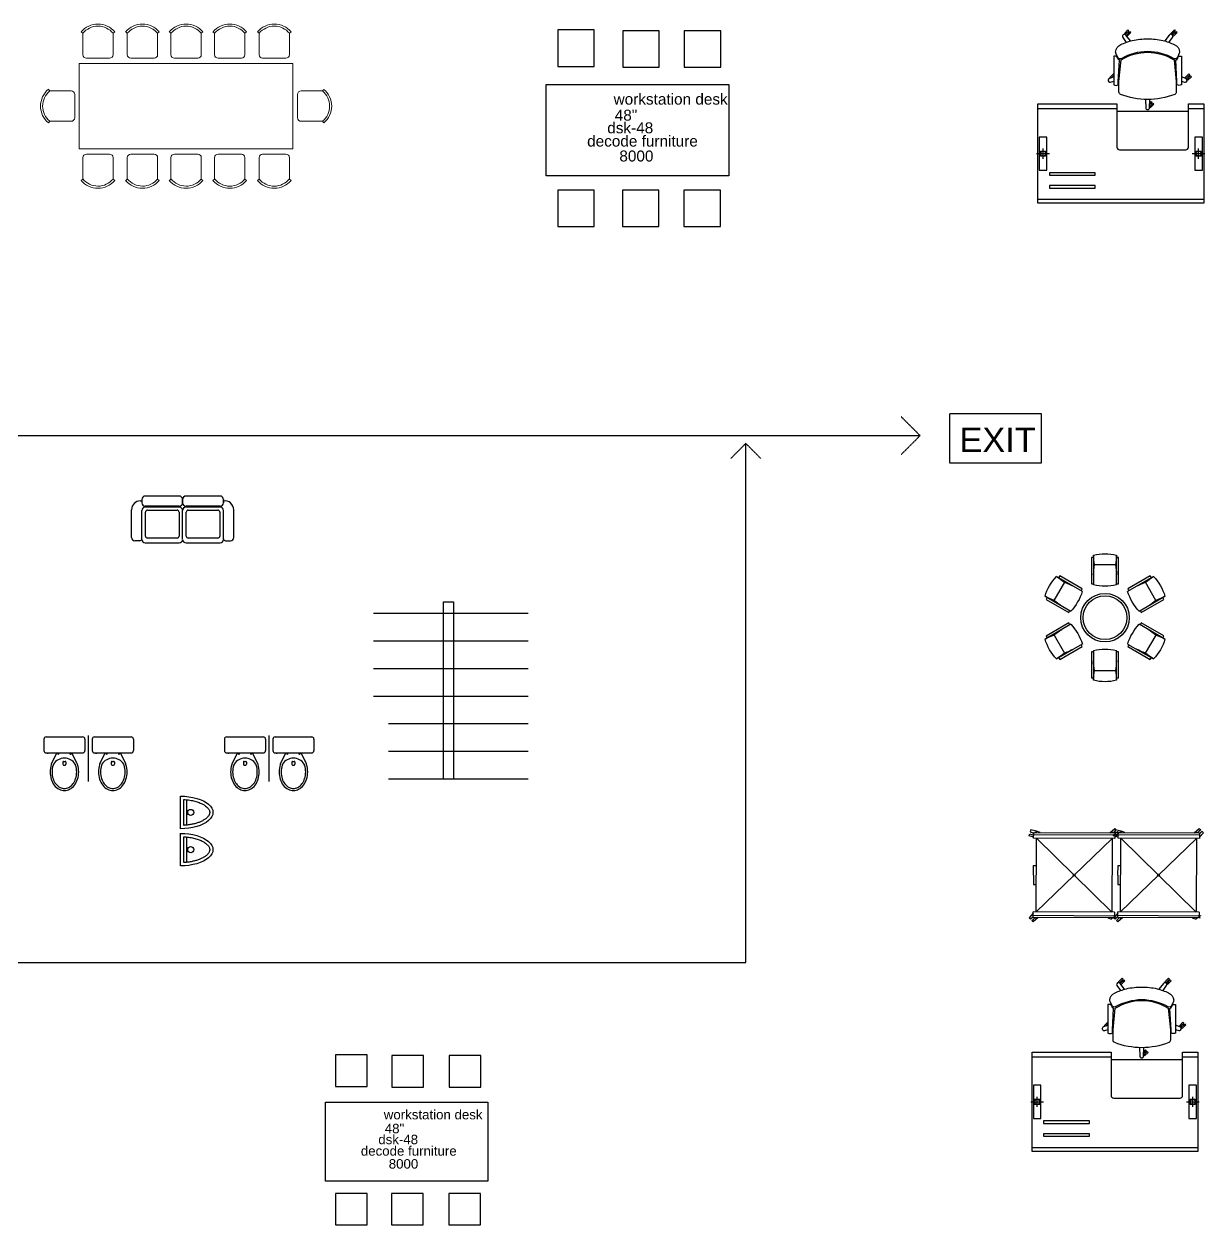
# Model space of a CAD drawing. Header units: millimetres. Extents: x 41298 to 79355, y 54906 to 78555.
# Drawn here: x 57975 to 79355, y 56807 to 78555 of the extents above; entities that cross this region are included whole.
import ezdxf

# ---------------------------------------------------------------- set-up
doc = ezdxf.new("R2010")
doc.units = ezdxf.units.MM
doc.linetypes.add('ACAD_ISO02W100', pattern=[15, 12, -3])
doc.layers.add('exit path', color=3, linetype='ACAD_ISO02W100')
doc.styles.get("Standard").update_dxf_attribs({"font": 'arial.ttf'})

# ---------------------------------------------------------------- blocks, each defined once
blk = doc.blocks.new('sh')
at = {"color": 0, "lineweight": -2, "ltscale": 100}
for p, q in [((-437.8, 210.1), (-434.9, 220.2)), ((-414.2, 202.1), (-437.8, 210.1)), ((-434.9, 220.2), (-424.8, 217.3)), ((-429.2, 240.4), (-432, 230.3)), ((-432, 230.3), (-422, 227.4)), ((-398.4, 233.3), (-429.2, 240.4)), ((-424.8, 217.3), (-415.1, 214.6)), ((-422, 227.4), (-414.1, 225.2)), ((-414.2, 196.7), (-414.1, 226.7)), ((15.8, 194.9), (-414.2, 196.7)), ((-414.1, 226.7), (15.9, 224.9)), ((-414.1, 216.7), (15.9, 214.9)), ((-400.8, -193.4), (-399.2, 196.6)), ((0.8, 195), (-400.8, -193.4)), ((-399.2, 196.6), (-0.8, -195)), ((-378.6, 226.5), (-398.4, 233.3)), ((-10.8, 225), (15.7, 248.2)), ((0.8, 195), (-0.8, -195)), ((15.4, 233.4), (8.1, 226.3)), ((23, 240.7), (15.4, 233.4)), ((22.7, 225.8), (15.4, 218.8)), ((15.7, 248.2), (23, 240.7)), ((15.9, 224.9), (15.8, 194.9)), ((15.8, 202.3), (16, 202.5)), ((16, 202.5), (37.6, 225.6)), ((30.3, 233.1), (22.7, 225.8)), ((37.6, 225.6), (30.3, 233.1)), ((-415, 1.7), (-415.2, -48.3)), ((-415, 1.7), (-414.8, 51.7)), ((-415, 1.7), (-415, 1.7)), ((-415, 1.7), (-415, 1.7)), ((-414.8, 51.7), (-399.8, 51.6)), ((-415.2, -48.3), (-400.2, -48.4)), ((-416, -200.9), (-437.6, -224)), ((-437.6, -224), (-430.3, -231.5)), ((-430.3, -231.5), (-422.7, -224.2)), ((-423, -239.1), (-415.4, -231.8)), ((-415.7, -246.6), (-423, -239.1)), ((-422.7, -224.2), (-415.4, -217.2)), ((-415.9, -223.3), (-415.8, -193.3)), ((14.1, -215.1), (-415.9, -213.3)), ((14.1, -225.1), (-415.9, -223.3)), ((14.2, -195.1), (-415.8, -193.3)), ((-389.2, -223.4), (-415.7, -246.6)), ((-415.4, -231.8), (-408.1, -224.7)), ((-21.4, -224.9), (-1.6, -231.7)), ((14.2, -195.1), (14.1, -225.1)), ((22, -225.8), (14.1, -223.6)), ((24.8, -215.7), (15.1, -213))]:
    blk.add_line(p, q, dxfattribs=at)
blk.add_circle((-200, 0.8), 5, dxfattribs=at)
at = {"color": 0, "linetype": 'Continuous', "lineweight": -2, "ltscale": 0.7}
blk.add_circle((-200, 0.8), 5, dxfattribs=at)
at = {"color": 0, "lineweight": -2, "ltscale": 100}
for centre, start, end in [((-403.2, 216.6), 154.71498, 204.82716), ((-403.2, 216.6), 55.73755, 123.80459), ((4, 215), 55.73755, 123.80459), ((-404, -213.4), 235.73755, 303.80459), ((3.2, -215), 235.73755, 303.80459), ((3.2, -215), 334.71498, 24.82716)]:
    blk.add_arc(centre, 12.1, start, end, dxfattribs=at)
blk = doc.blocks.new('furn055')
at = {"color": 0}
for points in [[(-117428, -56840), (-117382, -56840)], [(-117384, -57377), (-117428, -57377), (-117428, -56840)], [(-117384, -57404), (-117384, -56788)], [(-116915, -56840), (-116868, -56840), (-116868, -57377), (-116913, -57377)], [(-116913, -56788), (-116913, -57404)], [(-117364, -56990), (-116932, -56990)]]:
    blk.add_lwpolyline(points, dxfattribs=at)
for centre, radius, start, end in [((-117148, -57727), 967, 75.9111, 104.0889), ((-116080, -56765), 1304, 181.0501, 189.9778), ((-118217, -56765), 1304, 350.0222, 358.9499), ((-116080, -57216), 1304, 170.0222, 178.9499), ((-118217, -57216), 1304, 1.0501, 9.9778), ((-117148, -56307), 1122, 257.8807, 282.1193)]:
    blk.add_arc(centre, radius, start, end, dxfattribs=at)
blk = doc.blocks.new('furn039')
at = {"color": 0}
blk.add_circle((0, 0), 500, dxfattribs=at)
at = {"color": 0, "ltscale": 0.7}
blk.add_circle((0, 0), 450, dxfattribs=at)
at = {"color": 0, "xscale": -1}
for p, rotation in [((-117148, 58078), 359.9999999999999), ((-108872, -72414), 59.99999999999987), ((-8277, 130493), 299.9999999999999), ((8277, -130493), 119.9999999999999), ((108872, 72414), 239.9999999999999), ((117148, -58078), 180)]:
    blk.add_blockref('furn055', p, dxfattribs=dict(at, rotation=rotation))
blk = doc.blocks.new('furn office 03_dwgmodels.com')
for p, q in [((0, -30), (1300, -30)), ((40, -350), (40, -430)), ((1260, -350), (1260, -430)), ((90, -390), (-10, -390)), ((1310, -390), (1210, -390)), ((0, -740), (120, -740)), ((120, -720), (680, -720)), ((680, -740), (1300, -740)), ((404.6, -778.3), (411.7, -785.4)), ((109.6, -993.3), (116.7, -1000.4)), ((705, -998.6), (706.7, -1000.4)), ((223, -1339), (230, -1346)), ((586.8, -1338.8), (593.9, -1345.9))]:
    blk.add_line(p, q)
for points in [[(0, -780), (0, 0), (1300, 0), (1300, -780), (680, -780), (680, -440, 0.414214), (660, -420), (140, -420, 0.414214), (120, -440), (120, -780)], [(232.4, -1124.4), (215, -955), (215, -873.5, -0.30894), (227.7, -854.9, -0.188301), (652.3, -854.9, -0.30894), (665, -873.5), (665, -955), (647.6, -1124.4, -0.291999)], [(175, -1155), (175, -975), (175, -930, -0.285714), (210, -930), (210, -955), (219.6, -1123.6, 0.220172), (206.8, -1134.4), (197.1, -1155)], [(705, -1155), (705, -975), (705, -930, 0.285714), (670, -930), (670, -955), (660.4, -1123.6, -0.220172), (673.2, -1134.4), (682.9, -1155)], [(191.3, -1177.3), (206.8, -1144.4, -0.398658), (232.4, -1134.4, 0.131636), (440, -1190, 0.131636), (647.6, -1134.4, -0.398658), (673.2, -1144.4), (688.7, -1177.3, -0.121111), (690.6, -1186.7, -0.297131), (649.6, -1245, -0.043299), (560, -1277.7, -0.055781), (440, -1290, -0.055781), (320, -1277.7, -0.043299), (230.4, -1245, -0.297131), (189.4, -1186.7, -0.121111)]]:
    blk.add_lwpolyline(points, format="xyb", close=True)
for points in [[(850, -120), (850, -140), (1210, -140), (1210, -120)], [(10, -260), (10, -520), (70, -520), (70, -260)], [(850, -220), (850, -240), (1210, -240), (1210, -220)], [(1230, -260), (1230, -520), (1290, -520), (1290, -260)], [(60, -370), (60, -410), (20, -410), (20, -370)], [(1280, -370), (1280, -410), (1240, -410), (1240, -370)], [(95.5, -993.3), (102.6, -1000.4), (130.9, -972.1), (123.8, -965)], [(116.7, -1014.5), (109.6, -1007.4), (137.9, -979.1), (145, -986.2)], [(208.8, -1339), (215.9, -1346), (244.2, -1317.8), (237.1, -1310.7)], [(572.7, -1338.8), (579.7, -1345.9), (608, -1317.6), (600.9, -1310.5)], [(230, -1360.2), (223, -1353.1), (251.3, -1324.8), (258.3, -1331.9)], [(593.9, -1360), (586.8, -1353), (615.1, -1324.7), (622.2, -1331.8)]]:
    blk.add_lwpolyline(points, close=True)
for points in [[(424.8, -756), (418.8, -750), (390.5, -778.3)], [(390.5, -778.3), (397.6, -785.4), (424.7, -758.2)], [(411.7, -799.5), (404.6, -792.4), (424.2, -772.8)], [(423.8, -787.5), (411.7, -799.5)], [(705, -1002.1), (722.4, -984.6)], [(706.7, -1014.5), (705, -1012.8)], [(730.5, -981.7), (735, -986.2), (706.7, -1014.5)]]:
    blk.add_lwpolyline(points)
for points in [[(457.2, -815.1), (455, -750, 1), (425, -750), (422.8, -815.1, -0.488714)], [(175, -957.2), (149.8, -949.9, 1), (140.5, -978.5), (175, -991, -0.488714)], [(705, -991), (739.5, -978.5, 1), (730.2, -949.9), (705, -957.2, -0.488714)], [(272.4, -1262.5), (245.7, -1302, 1), (269.9, -1319.6), (305.7, -1273.6, -0.488714)], [(574.3, -1273.6), (610.1, -1319.6, 1), (634.3, -1302), (607.6, -1262.5, -0.488714)]]:
    blk.add_lwpolyline(points, format="xyb")
for centre in [(40, -390), (1260, -390)]:
    blk.add_circle(centre, 20)
blk = doc.blocks.new('A$C29FA7F35')
at = {"lineweight": 9}
for p, q in [((514, 1976), (535, 1959)), ((918, 1959), (938, 1976)), ((1076, 1976), (1097, 1959)), ((1480, 1959), (1501, 1976)), ((1628, 1976), (1648, 1959)), ((2032, 1959), (2052, 1976)), ((2200, 1959), (2179, 1976)), ((2604, 1976), (2583, 1959)), ((2762, 1959), (2742, 1976)), ((3166, 1976), (3145, 1959)), ((535, 1959), (535, 1689)), ((918, 1959), (918, 1689)), ((1097, 1959), (1097, 1689)), ((1480, 1959), (1480, 1689)), ((1648, 1959), (1648, 1689)), ((2032, 1959), (2032, 1689)), ((2200, 1959), (2200, 1689)), ((2583, 1959), (2583, 1689)), ((2762, 1959), (2762, 1689)), ((3145, 1959), (3145, 1689)), ((580, 1644), (873, 1644)), ((1142, 1644), (1435, 1644)), ((1693, 1644), (1987, 1644)), ((2538, 1644), (2245, 1644)), ((3100, 1644), (2807, 1644)), ((117, 1230), (100, 1250)), ((117, 1230), (387, 1230)), ((3563, 1230), (3293, 1230)), ((3563, 1230), (3580, 1250)), ((432, 891), (432, 1185)), ((3248, 891), (3248, 1185)), ((100, 826), (117, 846)), ((117, 846), (387, 846)), ((3563, 846), (3293, 846)), ((3580, 826), (3563, 846)), ((535, 117), (535, 387)), ((580, 432), (873, 432)), ((918, 117), (918, 387)), ((1097, 117), (1097, 387)), ((1142, 432), (1435, 432)), ((1480, 117), (1480, 387)), ((1648, 117), (1648, 387)), ((1693, 432), (1987, 432)), ((2032, 117), (2032, 387)), ((2200, 117), (2200, 387)), ((2538, 432), (2245, 432)), ((2583, 117), (2583, 387)), ((2762, 117), (2762, 387)), ((3100, 432), (2807, 432)), ((3145, 117), (3145, 387)), ((514, 100), (535, 117)), ((918, 117), (938, 100)), ((1076, 100), (1097, 117)), ((1480, 117), (1501, 100)), ((1628, 100), (1648, 117)), ((2032, 117), (2052, 100)), ((2200, 117), (2179, 100)), ((2604, 100), (2583, 117)), ((2762, 117), (2742, 100)), ((3166, 100), (3145, 117))]:
    blk.add_line(p, q, dxfattribs=at)
at = {"lineweight": 13}
for p, q in [((490, 1578), (490, 498)), ((3190, 1578), (490, 1578)), ((3190, 498), (3190, 1578)), ((490, 498), (3190, 498))]:
    blk.add_line(p, q, dxfattribs=at)
at = {"lineweight": 9}
for centre, radius, start, end in [((726, 1800), 276, 39.6629, 140.3371), ((726, 1800), 249, 39.6629, 140.3371), ((1288, 1800), 276, 39.6629, 140.3371), ((1288, 1800), 249, 39.6629, 140.3371), ((1840, 1800), 276, 39.6629, 140.3371), ((1840, 1800), 249, 39.6629, 140.3371), ((580, 1689), 45, 180, 270), ((873, 1689), 45, 270, 0), ((1142, 1689), 45, 180, 270), ((1435, 1689), 45, 270, 0), ((1693, 1689), 45, 180, 270), ((1987, 1689), 45, 270, 0), ((276, 1038), 276, 129.6629, 230.3371), ((276, 1038), 249, 129.6629, 230.3371), ((387, 1185), 45, 0, 90), ((387, 891), 45, 270, 0), ((2245, 387), 45, 90, 180), ((2538, 387), 45, 0, 90), ((2807, 387), 45, 90, 180), ((3100, 387), 45, 0, 90), ((2392, 276), 276, 219.6629, 320.3371), ((2392, 276), 249, 219.6629, 320.3371), ((2954, 276), 276, 219.6629, 320.3371), ((2954, 276), 249, 219.6629, 320.3371)]:
    blk.add_arc(centre, radius, start, end, dxfattribs=at)
at = {"lineweight": 9, "extrusion": (0, 0, -1)}
for centre, major_axis, start_param, end_param in [((2392, 1800), (0, 276), -0.877277, 0.879821), ((2392, 1800), (0, 249), -0.877123, 0.879974), ((2954, 1800), (0, 276), -0.877277, 0.879821), ((2954, 1800), (0, 249), -0.877123, 0.879974), ((2245, 1689), (31.8, 31.8), 2.356194, 3.926991), ((2538, 1689), (-31.8, 31.8), 2.356194, 3.926991), ((2807, 1689), (31.8, 31.8), 2.356194, 3.926991), ((3100, 1689), (-31.8, 31.8), 2.356194, 3.926991), ((3293, 1185), (-31.8, 31.8), 5.497787, 7.068583), ((3404, 1038), (176, 176), -0.093151, 1.663947), ((3404, 1038), (-195, 195), 1.477646, 3.234743), ((3293, 891), (-31.8, 31.8), 3.926991, 5.497787), ((580, 387), (-31.8, 31.8), 5.497787, 7.068583), ((873, 387), (31.8, 31.8), -0.785398, 0.785398), ((1142, 387), (-31.8, 31.8), 5.497787, 7.068583), ((1435, 387), (31.8, 31.8), -0.785398, 0.785398), ((1693, 387), (-31.8, 31.8), 5.497787, 7.068583), ((1987, 387), (31.8, 31.8), -0.785398, 0.785398), ((726, 276), (0, 276), 2.264316, 4.021413), ((726, 276), (0, 249), 2.264469, 4.021567), ((1288, 276), (0, 276), 2.264316, 4.021413), ((1288, 276), (0, 249), 2.264469, 4.021567), ((1840, 276), (0, 276), 2.264316, 4.021413), ((1840, 276), (0, 249), 2.264469, 4.021567)]:
    blk.add_ellipse(centre, major_axis=major_axis, ratio=1, start_param=start_param, end_param=end_param, dxfattribs=at)
blk = doc.blocks.new('table 0342_dwgmodels.com')
at = {"color": 0, "ltscale": 30}
blk.add_blockref('A$C29FA7F35', (-1840, -1038), dxfattribs=at)
blk = doc.blocks.new('A$C243830B6')
for p, q in [((0.13, 0.618), (0.15, 0.618)), ((0.152, 0.64), (0.152, 0.59)), ((0.702, 0.69), (0.202, 0.69)), ((0.702, 0.54), (0.202, 0.54)), ((0.752, 0.64), (0.752, 0.59)), ((0.752, 0.59), (0.752, 0.64)), ((1.302, 0.69), (0.802, 0.69)), ((1.302, 0.54), (0.802, 0.54)), ((1.352, 0.64), (1.352, 0.59)), ((1.352, 0.59), (1.352, 0.64)), ((0, 0.081), (0, 0.488)), ((0.152, 0.061), (0.152, 0.478)), ((0.702, 0.528), (0.202, 0.528)), ((0.205, 0.1), (0.205, 0.452)), ((0.235, 0.482), (0.669, 0.482)), ((0.699, 0.452), (0.699, 0.1)), ((0.752, 0.061), (0.752, 0.478)), ((0.752, 0.061), (0.752, 0.478)), ((1.302, 0.528), (0.802, 0.528)), ((0.805, 0.1), (0.805, 0.452)), ((0.835, 0.482), (1.269, 0.482)), ((1.299, 0.452), (1.299, 0.1)), ((1.352, 0.061), (1.352, 0.478)), ((1.352, 0.061), (1.352, 0.478)), ((1.352, 0.061), (1.352, 0.478)), ((1.504, 0.081), (1.504, 0.488)), ((0.122, 0.031), (0.05, 0.031)), ((0.202, 0), (0.702, 0)), ((0.669, 0.07), (0.235, 0.07)), ((0.802, 0), (1.302, 0)), ((1.269, 0.07), (0.835, 0.07)), ((1.382, 0.031), (1.454, 0.031))]:
    blk.add_line(p, q)
for centre, radius, start, end in [((0.13, 0.488), 0.13, 90, 180), ((0.202, 0.64), 0.05, 90, 180), ((0.202, 0.59), 0.05, 180, 270), ((0.702, 0.64), 0.05, 0, 90), ((0.702, 0.59), 0.05, 270, 0), ((0.802, 0.64), 0.05, 90, 180), ((0.802, 0.59), 0.05, 180, 270), ((1.302, 0.64), 0.05, 0, 90), ((1.302, 0.59), 0.05, 270, 0), ((1.374, 0.488), 0.13, 0, 99.8614), ((0.202, 0.478), 0.05, 90, 180), ((0.235, 0.452), 0.03, 90, 180), ((0.669, 0.452), 0.03, 0, 90), ((0.702, 0.478), 0.05, 0, 90), ((0.802, 0.478), 0.05, 90, 180), ((0.835, 0.452), 0.03, 90, 180), ((1.269, 0.452), 0.03, 0, 90), ((1.302, 0.478), 0.05, 0, 90), ((0.05, 0.081), 0.05, 180, 270), ((0.122, 0.061), 0.03, 270, 0), ((0.202, 0.05), 0.05, 180, 270), ((0.235, 0.1), 0.03, 180, 270), ((0.669, 0.1), 0.03, 270, 0), ((0.702, 0.05), 0.05, 270, 0), ((0.802, 0.05), 0.05, 180, 270), ((0.835, 0.1), 0.03, 180, 270), ((1.269, 0.1), 0.03, 270, 0), ((1.302, 0.05), 0.05, 270, 0), ((1.382, 0.061), 0.03, 180, 270), ((1.454, 0.081), 0.05, 270, 0)]:
    blk.add_arc(centre, radius, start, end)
blk = doc.blocks.new('xibet6')
for p, q in [((-240, 0), (240, 0)), ((-270, -30), (-270, -180)), ((270, -30), (270, -180)), ((-240, -210), (240, -210)), ((-20, -331), (-20, -359)), ((-10, -321), (10, -321)), ((-10, -369), (10, -369)), ((20, -331), (20, -359))]:
    blk.add_line(p, q)
for points in [[(-211, -210), (-211, -216), (-224, -216), (-226, -214), (-228, -213), (-229, -213), (-238, -213), (-238, -210)], [(-170, -354), (-100, -210)], [(170, -354), (100, -210)]]:
    blk.add_lwpolyline(points)
for points in [[(-188, -460, 0.077224), (-173, -556, 0.087), (-133, -633, 0.105687), (-69, -687, 0.124183), (0, -704, 0.124183), (69, -687, 0.105687), (133, -633, 0.087), (173, -556, 0.077224), (188, -460, 0.077224), (173, -364, 0.010294), (170, -354, 0.105687)], [(-170, -354, 0.010294), (-173, -364, 0.077224), (-188, -460, 0.077224)], [(-162, -460, 0.077224), (-148, -548, 0.087), (-112, -617, 0.105687), (-57, -664, 0.124183), (0, -678, 0.124183), (57, -664, 0.105687), (112, -617, 0.087), (148, -548, 0.077224), (162, -460, 0.077224), (148, -372, 0.018244), (143, -356, 0.018244)], [(-143, -356, 0.018244), (-148, -372, 0.077224), (-162, -460, 0.077224)]]:
    blk.add_lwpolyline(points, format="xyb")
for centre in [(-80, -225), (80, -225)]:
    blk.add_circle(centre, 4)
for centre, radius, start, end in [((-240, -30), 30, 90, 180), ((240, -30), 30, 0, 90), ((-240, -180), 30, 180, 270), ((0, -449), 170, 32.9845, 146.7928), ((240, -180), 30, 270, 0), ((-10, -331), 10, 90, 180), ((-10, -359), 10, 180, 270), ((10, -331), 10, 0, 90), ((10, -359), 10, 270, 0)]:
    blk.add_arc(centre, radius, start, end)
blk = doc.blocks.new('tieunam4')
for p, q in [((-179, 0), (179, 0)), ((-142, -36), (142, -36)), ((-142, -71), (142, -71))]:
    blk.add_line(p, q)
blk.add_circle((0, -113), 33.3)
at = {"extrusion": (0, 0, -1)}
blk.add_ellipse((0, 0), major_axis=(0, -357), ratio=0.5, start_param=4.712389, end_param=7.853982, dxfattribs=at)
blk.add_open_spline([(142, -36), (141, -54), (139, -72), (134, -108), (131, -127), (123, -162), (118, -179), (107, -210), (100, -225), (89, -248), (84, -257), (73, -273), (67, -281), (57, -292), (52, -297), (43, -305), (38, -308), (29, -314), (25, -316), (17, -319), (14, -320), (7, -321), (4, -321), (-2, -321), (-6, -321), (-12, -320), (-15, -319), (-22, -317), (-26, -315), (-33, -312), (-36, -309), (-44, -304), (-48, -301), (-55, -294), (-59, -290), (-67, -281), (-71, -276), (-80, -262), (-85, -254), (-96, -234), (-101, -224), (-110, -201), (-114, -190), (-122, -165), (-125, -151), (-131, -124), (-134, -110), (-138, -82), (-140, -67), (-141, -47), (-142, -41), (-142, -36)], degree=3, knots=[4.817871, 4.817871, 4.817871, 4.817871, 4.979786, 4.979786, 5.154025, 5.154025, 5.328264, 5.328264, 5.502503, 5.502503, 5.634428, 5.634428, 5.766353, 5.766353, 5.876118, 5.876118, 5.985883, 5.985883, 6.095649, 6.095649, 6.185269, 6.185269, 6.274888, 6.274888, 6.364508, 6.364508, 6.454128, 6.454128, 6.543748, 6.543748, 6.633368, 6.633368, 6.722988, 6.722988, 6.812608, 6.812608, 6.902228, 6.902228, 7.035159, 7.035159, 7.168091, 7.168091, 7.301023, 7.301023, 7.433954, 7.433954, 7.566886, 7.566886, 7.699817, 7.699817, 7.7485, 7.7485, 7.7485, 7.7485])
blk = doc.blocks.new('*U68')
for p, q in [((-2533, 1301), (2467, 1301)), ((-2533, -1199), (-2533, 1301)), ((2467, 1301), (2467, -1199)), ((2467, -1199), (-2533, -1199))]:
    blk.add_line(p, q)
for points in [[(-2215, 2797), (-2215, 1797), (-1215, 1797), (-1215, 2797)], [(-437, 2776), (-437, 1776), (563, 1776), (563, 2776)], [(1245, 2776), (1245, 1776), (2245, 1776), (2245, 2776)], [(-2215, -1585), (-2215, -2585), (-1215, -2585), (-1215, -1585)], [(-447, -1585), (-447, -2585), (553, -2585), (553, -1585)], [(1235, -1585), (1235, -2585), (2235, -2585), (2235, -1585)]]:
    blk.add_lwpolyline(points, close=True)
for tag, p in [('ITEM', (-687, 754)), ('TYPE', (-656, 314)), ('PART_NO', (-861, -32)), ('MANUFACTURER', (-1412, -394)), ('PRICE', (-530, -803))]:
    blk.add_attdef(tag, p, '', height=300)
blk = doc.blocks.new('*U65')
for p, q in [((-2533, 1301), (2598, 1301)), ((-2533, -1199), (-2533, 1301)), ((2598, 1301), (2598, -1199)), ((2598, -1199), (-2533, -1199))]:
    blk.add_line(p, q)
for points in [[(-2215, 2797), (-2215, 1797), (-1215, 1797), (-1215, 2797)], [(-437, 2776), (-437, 1776), (563, 1776), (563, 2776)], [(1377, 2776), (1377, 1776), (2377, 1776), (2377, 2776)], [(-2215, -1585), (-2215, -2585), (-1215, -2585), (-1215, -1585)], [(-447, -1585), (-447, -2585), (553, -2585), (553, -1585)], [(1366, -1585), (1366, -2585), (2366, -2585), (2366, -1585)]]:
    blk.add_lwpolyline(points, close=True)
for tag, p in [('ITEM', (-687, 754)), ('TYPE', (-656, 314)), ('PART_NO', (-861, -32)), ('MANUFACTURER', (-1412, -394)), ('PRICE', (-530, -803))]:
    blk.add_attdef(tag, p, '', height=300)

msp = doc.modelspace()

# ---------------------------------------------------------------- linework, layer by layer
for p, q in [((65571, 64886), (65571, 68090)), ((65571, 68090), (65748, 68090)), ((65748, 68090), (65748, 64886)), ((64303, 67886), (67101, 67886)), ((64303, 67386), (67101, 67386)), ((64303, 66886), (67101, 66886)), ((64303, 66386), (67101, 66386)), ((64573, 65886), (67101, 65886)), ((59138, 65670), (59138, 64837)), ((62408, 65670), (62408, 64837)), ((64573, 65386), (67101, 65386)), ((64573, 64886), (67101, 64886))]:
    msp.add_line(p, q)
at = {"layer": 'exit path'}
for p, q in [((74198, 71101), (73855, 71444)), ((76396, 71494), (74727, 71494)), ((74727, 71494), (74727, 70607)), ((76396, 70607), (76396, 71494)), ((50400, 71105), (74175, 71105)), ((71042, 70960), (70768, 70685)), ((71042, 70960), (71316, 70685)), ((74198, 71101), (73855, 70758)), ((74727, 70607), (76396, 70607))]:
    msp.add_line(p, q, dxfattribs=at)
msp.add_lwpolyline([(50400, 69968), (48442, 69968), (48442, 61559), (71042, 61559), (71042, 70960)], dxfattribs=at)

# ---------------------------------------------------------------- block references
for name, p, xscale, yscale, zscale in [('table 0342_dwgmodels.com', (60910, 77068), 1.43261376252657, 1.43261376252657, 1.43261376252657), ('A$C243830B6', (59922, 69159), 1230.287803967404, 1230.287803967404, 1230.287803967404), ('furn039', (77545, 67804), 0.8790393669035588, 0.8790393669035588, 0.8790393669035588), ('xibet6', (58706, 65645), 1.378561632034059, 1.378561632034059, 1.378561632034059), ('xibet6', (59583, 65645), 1.378561632034059, 1.378561632034059, 1.378561632034059), ('xibet6', (61975, 65645), 1.378561632034059, 1.378561632034059, 1.378561632034059), ('xibet6', (62852, 65645), 1.378561632034059, 1.378561632034059, 1.378561632034059), ('sh', (77669, 63138), 3.419972972228265, 3.419972972228265, 3.419972972228265), ('sh', (79199, 63138), 3.419972972228265, 3.419972972228265, 3.419972972228265)]:
    msp.add_blockref(name, p, dxfattribs=dict(xscale=xscale, yscale=yscale, zscale=zscale))
at = {"xscale": 0.6617307421869865, "yscale": 0.6617307421869865, "zscale": 0.6617307421869865}
msp.add_blockref('*U68', (69104, 76597), dxfattribs=at).add_auto_attribs({'ITEM': 'workstation desk', 'TYPE': '48"', 'PART_NO': 'dsk-48', 'MANUFACTURER': 'decode furniture', 'PRICE': '8000'})
for name, p, xscale, yscale, zscale, rotation in [('furn office 03_dwgmodels.com', (79332, 75308), 2.308724199140844, 2.308724199140844, 2.308724199140844, 180), ('tieunam4', (60807, 64278), 1.650232334008211, 1.650232334008211, 1.650232334008211, 90), ('tieunam4', (60807, 63604), 1.650232334008211, 1.650232334008211, 1.650232334008211, 90), ('furn office 03_dwgmodels.com', (79226, 58136), 2.308724199140844, 2.308724199140844, 2.308724199140844, 180)]:
    msp.add_blockref(name, p, dxfattribs=dict(xscale=xscale, yscale=yscale, zscale=zscale, rotation=rotation))
at = {"color": 0, "xscale": 0.5728493870874658, "yscale": 0.5728493870874658, "zscale": 0.5728493870874658}
msp.add_blockref('*U65', (64882, 58288), dxfattribs=at).add_auto_attribs({'ITEM': 'workstation desk', 'TYPE': '48"', 'PART_NO': 'dsk-48', 'MANUFACTURER': 'decode furniture', 'PRICE': '8000'})

# ---------------------------------------------------------------- texts
at = {"layer": 'exit path', "insert": (74910, 71989), "char_height": 445, "attachment_point": 1}
msp.add_mtext('\\PEXIT', dxfattribs=at)

doc.saveas('drawing.dxf')
